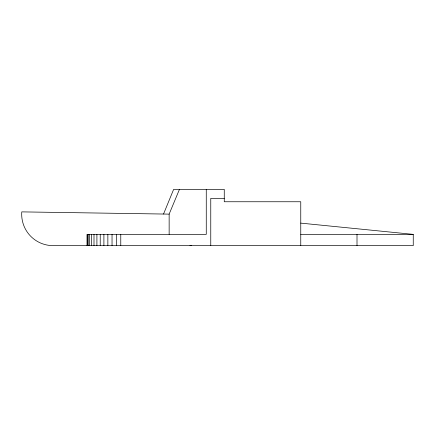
<?xml version="1.0" encoding="UTF-8"?>
<svg xmlns="http://www.w3.org/2000/svg" width="435" height="435" viewBox="0 0 435 435"><rect width="100%" height="100%" fill="white"/><g stroke="black" fill="none" stroke-linecap="round" stroke-linejoin="round"><path stroke-width="0.65" d="M163.522 214.042L173.641 189.377L224.264 189.377L224.264 201.753L300.759 201.753L300.759 245.623M169.144 234.373L169.144 214.123L179.454 189.377M224.264 198.376L210.763 198.376L210.763 245.623M300.759 234.373L413.25 234.373L413.25 245.623L53.277 245.623A31.374 31.374 0 0 1 21.777 211.878L169.144 214.123M189.932 245.623L191.639 245.623M300.759 223.122L413.25 234.373M357.004 234.373L357.004 245.623M206.266 189.377L206.266 234.373L87.027 234.373L87.027 245.623M120.772 234.373L120.772 245.623M116.368 234.373L116.368 245.623M112.04 234.373L112.04 245.623M107.858 234.373L107.858 245.623M103.9 234.373L103.9 245.623M100.229 234.373L100.229 245.623M96.907 234.373L96.907 245.623M93.998 234.373L93.998 245.623M91.546 234.373L91.546 245.623M89.594 234.373L89.594 245.623M88.174 234.373L88.174 245.623M87.315 234.373L87.315 245.623"/></g></svg>
